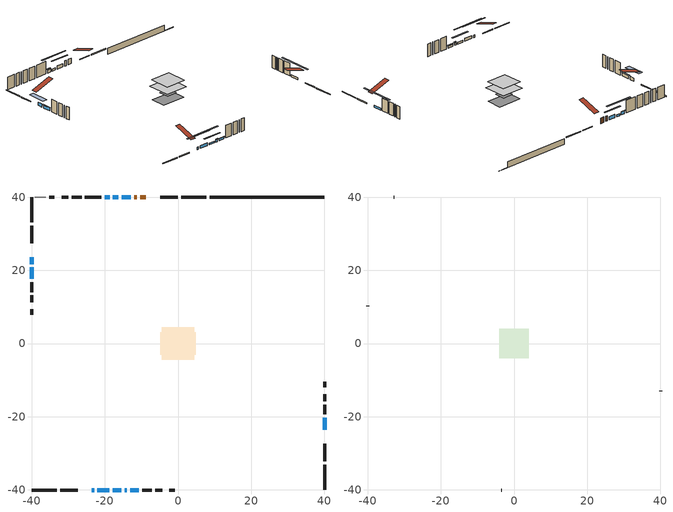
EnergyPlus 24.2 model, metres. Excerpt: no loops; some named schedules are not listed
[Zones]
conditioned space
 floor outside (Floor1 construction): -2.1,-2.1 -2.1,2.1 2.1,2.1 2.1,-2.1 z1.22
 floor adiabatic (AdiabaticFloorConstruction): -4.48,-4.48 -4.48,4.48 4.48,4.48 4.48,-4.48 z3.66
 floor foundation (Slab1 construction): -4.79,-3.06 -4.79,3.06 4.79,3.06 4.79,-3.06 z-1.07
 wall outside (RimJoist1 construction): 7.75,40.07 0.83,40.07 / -40.07,-40.07 -33.16,-40.07 / -40.07,40.07 -40.07,33.16 / 40.07,-40.07 40.07,-33.16 z1.22:1.52
 wall outside (RimJoist2 construction): -0.1,40.07 -4.84,40.07 / -32.23,-40.07 -27.48,-40.07 / -40.07,32.23 -40.07,27.48 / 40.07,-32.23 40.07,-27.48 z1.22:1.52
 wall outside (AdiabaticWallConstruction 1): -8.76,40.07 -10.33,40.07 / -11.26,40.07 -11.98,40.07 z1.22:3.25
 wall outside (AdiabaticWallConstruction): -12.91,40.07 -15.45,40.07 / -40.07,23.57 -40.07,21.74 z1.22:2.54; -16.37,40.07 -17.8,40.07 / 40.07,-23.57 40.07,-20.32 z1.22:2.03; -23.57,-40.07 -22.96,-40.07 / -14.58,-40.07 -14,-40.07 z1.22:2.14; -22.03,-40.07 -18.78,-40.07 z1.22:2.34; -17.85,-40.07 -15.51,-40.07 / -13.07,-40.07 -10.73,-40.07 z1.22:1.91; -40.07,20.81 -40.07,17.66 / -18.72,40.07 -20.1,40.07 z1.22:2.39
 wall outside (Wall2 construction): -26.38,40.07 -29.05,40.07 / -9.8,-40.07 -7.13,-40.07 / -40.07,16.73 -40.07,14.06 / 40.07,-19.39 40.07,-16.72 z1.22:6.1
 wall outside (Wall3 construction): -29.98,40.07 -31.83,40.07 / -6.2,-40.07 -4.35,-40.07 / -40.07,13.13 -40.07,11.28 / 40.07,-15.79 40.07,-13.94 z1.22:6.1
 wall outside (Wall5 construction): -33.79,40.07 -35.25,40.07 / -2.39,-40.07 -0.93,-40.07 / -40.07,9.32 -40.07,7.85 / 40.07,-11.98 40.07,-10.51 z1.22:6.1
 wall foundation (FoundationWall1 construction): 8.68,40.07,-1.07 8.68,40.07,1.22 35.75,40.07,1.22 35.75,40.07,-0.97 40.07,40.07,-0.97 40.07,40.07,-1.07
 wall othersidecoefficients (Wall1 construction): -21.02,40.07 -25.45,40.07 z1.22:6.1
 wall adiabatic (Wall6 construction): -36.18,40.07 -39.14,40.07 z1.22:6.1
 window (WindowConstruction): -12.91,40.07 -15.45,40.07 z1.22:2.54
 window (WindowConstruction 8): -16.38,40.07 -17.8,40.07 z1.22:2.03
 window (WindowConstruction 9): -23.57,-40.07 -22.96,-40.07 z1.22:2.13
 window (WindowConstruction 10): -22.03,-40.07 -18.78,-40.07 z1.22:2.34
 window (WindowConstruction 1): -17.85,-40.07 -15.51,-40.07 z1.22:1.91
 window (WindowConstruction 2): -14.58,-40.07 -14,-40.07 z1.22:2.13
 window (WindowConstruction 3): -13.07,-40.07 -10.73,-40.07 z1.22:1.91
 window (WindowConstruction 4): -40.07,23.57 -40.07,21.74 z1.22:2.54
 window (WindowConstruction 5): -40.07,20.81 -40.07,17.66 z1.22:2.39
 window (WindowConstruction 6): -18.72,40.07 -20.1,40.07 z1.22:2.39
 window (WindowConstruction 7): 40.07,-23.57 40.07,-20.32 z1.22:2.03
 door (Door): -8.76,40.07 -10.33,40.07 z1.22:3.25
 door (Door 1): -11.26,40.07 -11.98,40.07 z1.22:3.25
 ceiling adiabatic (AdiabaticFloorConstruction): 4.48,-4.48 4.48,4.48 -4.48,4.48 -4.48,-4.48 z3.66
attic - vented
 floor to conditioned space (Floor2 construction Reversed): -4.01,-4.01 -4.01,4.01 4.01,4.01 4.01,-4.01 z6.1
 wall outside (Wall4 construction): -32.76,40.07 -32.86,40.07 / -3.42,-40.07 -3.32,-40.07 / -40.07,10.35 -40.07,10.25 / 40.07,-13.01 40.07,-12.91 z1.22:6.1
 roof outside (Roof1 construction): -7.83,40.07,6.1 -7.83,32.26,8.7 -5.77,32.26,8.7 -5.77,40.07,6.1; -24.5,-40.07,6.1 -24.5,-32.26,8.7 -26.55,-32.26,8.7 -26.55,-40.07,6.1; -40.07,24.5,6.1 -32.26,24.5,8.7 -32.26,26.55,8.7 -40.07,26.55,6.1; 40.07,-24.5,6.1 32.26,-24.5,8.7 32.26,-26.55,8.7 40.07,-26.55,6.1
shading: -17.94,40.07 -10.42,40.07 -10.42,40.48 -17.94,40.48 z5.03; -22.72,40.07 -11.45,40.07 -11.45,40.48 -22.72,40.48 z6.96; -18.03,-40.07 -28.49,-40.07 -28.49,-40.48 -18.03,-40.48 z7.06; -13.85,-40.07 -26.96,-40.07 -26.96,-40.48 -13.85,-40.48 z7.27; -13.02,-40.07 -20.34,-40.07 -20.34,-40.48 -13.02,-40.48 z4.4; -13.8,-40.07 -14.78,-40.07 -14.78,-40.48 -13.8,-40.48 z2.34; -10.53,-40.07 -13.27,-40.07 -13.27,-40.48 -10.53,-40.48 z2.11; -40.07,19.25 -40.07,26.06 -41.9,26.06 -41.9,19.25 z5.03; -40.07,17.46 -40.07,21.01 -40.48,21.01 -40.48,17.46 z2.59; -20.3,40.07 -18.52,40.07 -18.52,40.48 -20.3,40.48 z2.59; 40.07,-15.39 40.07,-28.49 40.48,-28.49 40.48,-15.39 z6.96
[Building]
Building 1: Terrain=Suburbs
[Site:Location]
Comox AP_BC: Latitude {deg}=49.72; Longitude {deg}=-124.9; Time Zone {hr}=-8; Elevation {m}=26; Keep Site Location Information=Yes
[Site:GroundTemperature:Shallow]
7.68431, 6.60511, 6.51868, 7.03082, 9.08677, 11.1331, 12.9072, 14.0311, 14.1265, 13.2125, 11.4836, 9.50004
[Site:WaterMainsTemperature]
Calculation Method=Schedule; Temperature Schedule=mains temperature schedule
[Material] Roughness=Rough; Thermal Absorptance=0.9
Name | Thickness {m} | Conductivity {W/m-K} | Density {kg/m3} | Specific Heat {J/kg-K} | Solar Absorptance | Visible Absorptance
asphalt or fiberglass shingles | 0.00635 | 0.162714 | 1121.4 | 1465.45 | 0.4 | 0.4
ceiling loosefill ins | 0.169333 | 0.0480833 | 16.02 | 1046.75 | 0.7 | 0.7
ceiling stud and cavity | 0.1397 | 0.292754 | 65.682 | 1177.47 | 0.7 | 0.7
concrete 4.0 in. | 0.1016 | 1.803125 | 2242.8 | 837.4 | 0.7 | 0.7
concrete 8.0 in. | 0.2032 | 1.803125 | 2242.8 | 837.4 | 0.7 | 0.7
door material | 0.04445 | 0.188738 | 512.64 | 1214.23 | 0.7 | 0.7
door material 1 | 0.04445 | 0.053851 | 512.64 | 1214.23 | 0.7 | 0.7
floor covering | 0.0127 | 9.015625 | 54.468 | 1339.84 | 0.6 | 0.6
floor covering 1 | 0.0127 | 0.0433444 | 54.468 | 1339.84 | 0.6 | 0.6
floor rigid ins; wall rigid ins | 0.512978 | 0.029427 | 32.04 | 1214.23 | 0.7 | 0.7
floor stud and cavity | 0.0889 | 0.452803 | 50.32683 | 1063.81 | 0.7 | 0.7
floor stud and cavity 1 | 0.1397 | 1.75129 | 37.0049 | 1207.88 | 0.7 | 0.7
furniture material conditioned space 1 | 0.1524 | 0.115458 | 640.8 | 1214.23 | 0.6 | 0.6
gypsum board | 0.0127 | 0.160291 | 801 | 837.4 | 0.6 | 0.6
osb sheathing 0.5 in. | 0.0127 | 0.115458 | 512.64 | 1214.23 | 0.4 | 0.4
osb sheathing 0.5 in. 1 | 0.0127 | 0.115458 | 512.64 | 1214.23 | 0.7 | 0.7
osb sheathing 0.75 in. | 0.01905 | 0.115458 | 512.64 | 1214.23 | 0.7 | 0.7
osb sheathing 2.0 in. | 0.0508 | 0.115458 | 512.64 | 1214.23 | 0.7 | 0.7
rim joist stud and cavity | 0.0508 | 0.177588 | 50.32683 | 1063.81 | 0.6 | 0.6
rim joist stud and cavity 1 | 0.0508 | 0.0454632 | 125.044 | 1163.47 | 0.6 | 0.6
wall stud and cavity | 0.1397 | 0.103232 | 139.0536 | 1170.24 | 0.7 | 0.7
wall stud and cavity 1 | 0.1397 | 0.117539 | 139.0536 | 1170.24 | 0.7 | 0.7
wall stud and cavity 2 | 0.1397 | 0.119306 | 139.0536 | 1170.24 | 0.7 | 0.7
wall stud and cavity 3 | 0.0889 | 6.9971 | 50.32683 | 1063.81 | 0.6 | 0.6
wall stud and cavity 4 | 0.1397 | 0.126083 | 139.0536 | 1170.24 | 0.7 | 0.7
wall stud and cavity 5 | 0.1397 | 0.103367 | 139.0536 | 1170.24 | 0.7 | 0.7
wall stud and cavity 6 | 0.0889 | 0.380278 | 52.3479 | 1209.89 | 0.7 | 0.7
wall stud and cavity 7 | 0.0889 | 0.391764 | 83.0341 | 1211.67 | 0.7 | 0.7
wood siding | 0.0254 | 0.102417 | 544.68 | 1172.36 | 0.4 | 0.4
wood siding 1 | 0.00254 | 0.102417 | 544.68 | 1172.36 | 0.4 | 0.4
wood siding 2; wood siding 3; wood siding 4 | 0.0254 | 0.102417 | 544.68 | 1172.36 | 0.7 | 0.7
[WindowMaterial:SimpleGlazingSystem]
Name | U-Factor {W/m2-K} | Solar Heat Gain Coefficient
WindowMaterial | 3.420995 | 0.71
WindowMaterial 1 | 3.8054 | 0.69
WindowMaterial 10 | 4.26247 | 0.68
WindowMaterial 2 | 2.76178 | 0.58
WindowMaterial 3 | 2.787898 | 0.64
WindowMaterial 4 | 3.49878 | 0.71
WindowMaterial 5 | 4.2568 | 0.68
WindowMaterial 6 | 4.36695 | 0.67
WindowMaterial 7 | 4.51458 | 0.66
WindowMaterial 8 | 4.672994 | 0.52
WindowMaterial 9 | 3.30687 | 0.61
[Construction]
AdiabaticFloorConstruction: floor stud and cavity 1, floor rigid ins, osb sheathing 0.75 in., floor covering 1
AdiabaticWallConstruction: wood siding 3, wall rigid ins, wall stud and cavity 6, gypsum board
AdiabaticWallConstruction 1: wood siding 4, wall rigid ins, wall stud and cavity 6, gypsum board
Door: door material
Door 1: door material 1
Floor1 construction: floor stud and cavity, floor covering
Floor2 construction Reversed: gypsum board, ceiling stud and cavity, ceiling loosefill ins
FoundationWall1 construction: concrete 8.0 in.
furniture construction conditioned space 1: furniture material conditioned space 1
PartitionWallConstruction: gypsum board, wall stud and cavity 7, gypsum board
RimJoist1 construction: wood siding 2, rim joist stud and cavity
RimJoist2 construction: wood siding 2, osb sheathing 2.0 in., rim joist stud and cavity 1
Roof1 construction: asphalt or fiberglass shingles
Slab1 construction: concrete 4.0 in.
Wall1 construction: osb sheathing 0.5 in., wall stud and cavity, gypsum board
Wall2 construction: wood siding, osb sheathing 0.5 in. 1, wall stud and cavity 1, gypsum board
Wall3 construction: wood siding, osb sheathing 0.5 in. 1, wall stud and cavity 2, gypsum board
Wall4 construction: wood siding 1, wall stud and cavity 3
Wall5 construction: wood siding, osb sheathing 0.5 in. 1, wall stud and cavity 4, gypsum board
Wall6 construction: osb sheathing 0.5 in., wall stud and cavity 5, gypsum board
WindowConstruction: WindowMaterial
WindowConstruction 1: WindowMaterial 1
WindowConstruction 10: WindowMaterial 10
WindowConstruction 2: WindowMaterial 2
WindowConstruction 3: WindowMaterial 3
WindowConstruction 4: WindowMaterial 4
WindowConstruction 5: WindowMaterial 5
WindowConstruction 6: WindowMaterial 6
WindowConstruction 7: WindowMaterial 7
WindowConstruction 8: WindowMaterial 8
WindowConstruction 9: WindowMaterial 9
[Zone] Multiplier=1; Part of Total Floor Area=Yes
Name | Volume {m3}
attic - vented | 27.1684
conditioned space | 364.5
[Space]
Name | Zone | Volume {m3}
attic - vented 1 | attic - vented | 27.1684
conditioned space 1 | conditioned space | 364.5
[ZoneInfiltration:EffectiveLeakageArea]
infil attic - vented 1: Zone or Space=attic - vented 1; Schedule=Always On Discrete; Effective Air Leakage Area {cm2}=2755.29; Stack Coefficient=0.000520147; Wind Coefficient=1.54093e-05
[ZoneMixing]
whole house fan mix: Zone or Space=attic - vented; Schedule=Always On Continuous; Design Flow Rate Calculation Method=Flow/Zone; Design Flow Rate {m3/s}=0; Source Zone or Space=conditioned space
[SurfaceProperty:ExposedFoundationPerimeter]
Slab1: Exposed Perimeter Calculation Method=TotalExposedPerimeter; Total Exposed Perimeter {m}=31.394
[SurfaceProperty:OtherSideCoefficients]
other non-freezing space: Combined Convective/Radiative Film Coefficient {W/m2-K}=8.35; Constant Temperature Coefficient=1; External Dry-Bulb Temperature Coefficient=0; Ground Temperature Coefficient=0; Wind Speed Coefficient=0; Zone Air Temperature Coefficient=0; Constant Temperature Schedule=other non-freezing space; Previous Other Side Temperature Coefficient=0
[InternalMass] Zone or ZoneList=conditioned space; Space or SpaceList=conditioned space 1
Name | Construction | Surface Area {m2}
furniture mass conditioned space 1 | furniture construction conditioned space 1 | 62.5881
partition wall mass | PartitionWallConstruction | 156.47
[Lights]
interior lighting: Zone or ZoneList or Space or SpaceList=conditioned space 1; Schedule=interior lighting schedule; Design Level Calculation Method=LightingLevel; Lighting Level {W}=343.2; Return Air Fraction=0; Fraction Radiant=0.6; Fraction Visible=0.2; Fraction Replaceable=1
[People]
occupants: Zone or ZoneList or Space or SpaceList=conditioned space 1; Number of People Schedule=occupants schedule; Number of People Calculation Method=People; Number of People=3; Fraction Radiant=0.314171; Sensible Heat Fraction=0.56303; Activity Level Schedule=occupants activity schedule; Carbon Dioxide Generation Rate {m3/s-W}=0; Enable ASHRAE 55 Comfort Warnings=No; Mean Radiant Temperature Calculation Type=EnclosureAveraged
[ElectricEquipment] Zone or ZoneList or Space or SpaceList=conditioned space 1; Design Level Calculation Method=EquipmentLevel
Name | Schedule | Design Level {W} | Fraction Latent | Fraction Radiant | Fraction Lost
clothes dryer | clothes dryer schedule | 140.772 | 0.015 | 0.081 | 0.85
clothes washer | clothes washer schedule | 32.1985 | 0.03 | 0.162 | 0.7
cooking range | cooking range schedule | 208.969 | 0.08 | 0.432 | 0.2
dishwasher | dishwasher schedule | 66.8632 | 0.3 | 0.18 | 0.4
fridge | fridge schedule | 72.9452 | 0 | 0.6 | 0
mech vent bath fan 0 | mech vent bath fan 0 schedule | 50.2 | 0 | 0 | 1
mech vent bath fan 1 | mech vent bath fan 1 schedule | 50.2 | 0 | 0 | 1
mech vent house fan | mech vent house fan schedule | 0 | 0 | 0 | 1
mech vent house fan cfis | mech vent house fan cfis schedule | 0 | 0 | 0 | 0
misc plug loads | misc plug loads schedule | 494.7 | 0.045 | 0.513 | 0.1
whole house fan | Always On Discrete | 0 | 0 | 0 | 1
[OtherEquipment] Zone or ZoneList or Space or SpaceList=conditioned space 1; Design Level Calculation Method=EquipmentLevel
Name | Fuel Type | Schedule | Design Level {W} | Fraction Latent | Fraction Radiant | Fraction Lost
clothes dryer 1 | Electricity | clothes dryer schedule | 0 | 0.015 | 0.081 | 0.85
cooking range 1 | Electricity | cooking range schedule | 0 | 0.08 | 0.432 | 0.2
general water use latent | None | general water use schedule | 59.3978 | 1 | 0 | 0
general water use sensible | None | general water use schedule | -58.539 | 0 | 0.6 | 0
mech vent house fan latent load | None | Always On Discrete | 0 | 1 | 0 | 0
mech vent house fan sensible load | None | Always On Discrete | 0 | 0 | 0 | 0
water heater energy adjustment1 | Electricity | Always On Discrete | 0.01 | 0 | 0 | 1
[ZoneInfiltration:DesignFlowRate] Zone or ZoneList or Space or SpaceList=conditioned space 1; Schedule=Always On Discrete; Design Flow Rate Calculation Method=Flow/Zone; Design Flow Rate {m3/s}=0
infil flow; natural vent flow; whole house fan flow
[ZoneControl:Thermostat]
conditioned space Thermostat: Zone or ZoneList=conditioned space; Control Type Schedule=conditioned space Thermostat Schedule; Control 1=conditioned space temperature setpoint; Temperature Difference Between Cutout And Setpoint {deltaC}=0
[ThermostatSetpoint:DualSetpoint]
conditioned space temperature setpoint: Heating Setpoint Temperature Schedule=heating setpoint; Cooling Setpoint Temperature Schedule=cooling setpoint
[Zone equipment]
conditioned space: electric baseboard
[Foundation:Kiva]
Foundation Kiva 1: Initial Indoor Air Temperature {C}=18; Wall Height Above Grade {m}=1.21999; Wall Depth Below Slab {m}=0.2032
[Foundation:Kiva:Settings]
Soil Conductivity {W/m-K}=0.849921; Soil Density {kg/m3}=1842.3; Soil Specific Heat {J/kg-K}=418.7; Ground Solar Absorptivity=0.9; Ground Thermal Absorptivity=0.9; Ground Surface Roughness {m}=0.03; Far-Field Width {m}=40; Deep-Ground Boundary Condition=ZeroFlux; Deep-Ground Depth {m}=40; Minimum Cell Dimension {m}=0.2; Maximum Cell Growth Coefficient=3; Simulation Timestep=Timestep
[Exterior:Lights]
exterior lighting: Schedule=exterior lighting schedule; Design Level {W}=75.6
[EnergyManagementSystem:Sensor] Output:Variable or Output:Meter Index Key=conditioned space
Name | Output:Variable or Output:Meter
conditioned_space_clg_unmet_s | Zone Cooling Setpoint Not Met Time
conditioned_space_htg_unmet_s | Zone Heating Setpoint Not Met Time
fridge_tin_s; tin_s; tin_s_1 | Zone Mean Air Temperature
tout_s | Zone Outdoor Air Drybulb Temperature
win_s | Zone Air Humidity Ratio
[Schedule:Constant]
Name | Hourly Value
Always On Continuous; mech vent house fan schedule; mech vent house fan cfis schedule; Always On Discrete | 1
other non-freezing space; fridge schedule | 0
occupants activity schedule | 117.228
[Schedule:Week:Daily]
interior lighting schedule Week Rule - Jan1-Jan27: interior lighting schedule day, interior lighting schedule day, interior lighting schedule day, interior lighting schedule day, interior lighting schedule day, interior lighting schedule day, interior lighting schedule day, interior lighting schedule default day, interior lighting schedule default day, interior lighting schedule default day, interior lighting schedule default day, interior lighting schedule default day
interior lighting schedule Week Rule - Jan28-Feb3: interior lighting schedule day, interior lighting schedule day, interior lighting schedule day, interior lighting schedule day, interior lighting schedule day 1, interior lighting schedule day 1, interior lighting schedule day 1, interior lighting schedule default day, interior lighting schedule default day, interior lighting schedule default day, interior lighting schedule default day, interior lighting schedule default day
interior lighting schedule Week Rule - Feb4-Feb24: interior lighting schedule day 1, interior lighting schedule day 1, interior lighting schedule day 1, interior lighting schedule day 1, interior lighting schedule day 1, interior lighting schedule day 1, interior lighting schedule day 1, interior lighting schedule default day, interior lighting schedule default day, interior lighting schedule default day, interior lighting schedule default day, interior lighting schedule default day
interior lighting schedule Week Rule - Feb25-Mar3: interior lighting schedule day 1, interior lighting schedule day 1, interior lighting schedule day 1, interior lighting schedule day 1, interior lighting schedule day 2, interior lighting schedule day 2, interior lighting schedule day 2, interior lighting schedule default day, interior lighting schedule default day, interior lighting schedule default day, interior lighting schedule default day, interior lighting schedule default day
interior lighting schedule Week Rule - Mar4-Mar31: interior lighting schedule day 2, interior lighting schedule day 2, interior lighting schedule day 2, interior lighting schedule day 2, interior lighting schedule day 2, interior lighting schedule day 2, interior lighting schedule day 2, interior lighting schedule default day, interior lighting schedule default day, interior lighting schedule default day, interior lighting schedule default day, interior lighting schedule default day
interior lighting schedule Week Rule - Apr1-Apr28: interior lighting schedule day 3, interior lighting schedule day 3, interior lighting schedule day 3, interior lighting schedule day 3, interior lighting schedule day 3, interior lighting schedule day 3, interior lighting schedule day 3, interior lighting schedule default day, interior lighting schedule default day, interior lighting schedule default day, interior lighting schedule default day, interior lighting schedule default day
interior lighting schedule Week Rule - Apr29-May5: interior lighting schedule day 3, interior lighting schedule day 3, interior lighting schedule day 4, interior lighting schedule day 4, interior lighting schedule day 4, interior lighting schedule day 4, interior lighting schedule day 4, interior lighting schedule default day, interior lighting schedule default day, interior lighting schedule default day, interior lighting schedule default day, interior lighting schedule default day
interior lighting schedule Week Rule - May6-May26: interior lighting schedule day 4, interior lighting schedule day 4, interior lighting schedule day 4, interior lighting schedule day 4, interior lighting schedule day 4, interior lighting schedule day 4, interior lighting schedule day 4, interior lighting schedule default day, interior lighting schedule default day, interior lighting schedule default day, interior lighting schedule default day, interior lighting schedule default day
interior lighting schedule Week Rule - May27-Jun2: interior lighting schedule day 4, interior lighting schedule day 4, interior lighting schedule day 4, interior lighting schedule day 4, interior lighting schedule day 4, interior lighting schedule day 5, interior lighting schedule day 5, interior lighting schedule default day, interior lighting schedule default day, interior lighting schedule default day, interior lighting schedule default day, interior lighting schedule default day
interior lighting schedule Week Rule - Jun3-Jun30: interior lighting schedule day 5, interior lighting schedule day 5, interior lighting schedule day 5, interior lighting schedule day 5, interior lighting schedule day 5, interior lighting schedule day 5, interior lighting schedule day 5, interior lighting schedule default day, interior lighting schedule default day, interior lighting schedule default day, interior lighting schedule default day, interior lighting schedule default day
interior lighting schedule Week Rule - Jul1-Jul28: interior lighting schedule day 6, interior lighting schedule day 6, interior lighting schedule day 6, interior lighting schedule day 6, interior lighting schedule day 6, interior lighting schedule day 6, interior lighting schedule day 6, interior lighting schedule default day, interior lighting schedule default day, interior lighting schedule default day, interior lighting schedule default day, interior lighting schedule default day
interior lighting schedule Week Rule - Jul29-Aug4: interior lighting schedule day 6, interior lighting schedule day 6, interior lighting schedule day 6, interior lighting schedule day 7, interior lighting schedule day 7, interior lighting schedule day 7, interior lighting schedule day 7, interior lighting schedule default day, interior lighting schedule default day, interior lighting schedule default day, interior lighting schedule default day, interior lighting schedule default day
interior lighting schedule Week Rule - Aug5-Aug25: interior lighting schedule day 7, interior lighting schedule day 7, interior lighting schedule day 7, interior lighting schedule day 7, interior lighting schedule day 7, interior lighting schedule day 7, interior lighting schedule day 7, interior lighting schedule default day, interior lighting schedule default day, interior lighting schedule default day, interior lighting schedule default day, interior lighting schedule default day
interior lighting schedule Week Rule - Aug26-Sep1: interior lighting schedule day 7, interior lighting schedule day 7, interior lighting schedule day 7, interior lighting schedule day 7, interior lighting schedule day 7, interior lighting schedule day 7, interior lighting schedule day 8, interior lighting schedule default day, interior lighting schedule default day, interior lighting schedule default day, interior lighting schedule default day, interior lighting schedule default day
interior lighting schedule Week Rule - Sep2-Sep29: interior lighting schedule day 8, interior lighting schedule day 8, interior lighting schedule day 8, interior lighting schedule day 8, interior lighting schedule day 8, interior lighting schedule day 8, interior lighting schedule day 8, interior lighting schedule default day, interior lighting schedule default day, interior lighting schedule default day, interior lighting schedule default day, interior lighting schedule default day
interior lighting schedule Week Rule - Sep30-Oct6: interior lighting schedule day 8, interior lighting schedule day 9, interior lighting schedule day 9, interior lighting schedule day 9, interior lighting schedule day 9, interior lighting schedule day 9, interior lighting schedule day 9, interior lighting schedule default day, interior lighting schedule default day, interior lighting schedule default day, interior lighting schedule default day, interior lighting schedule default day
interior lighting schedule Week Rule - Oct7-Oct27: interior lighting schedule day 9, interior lighting schedule day 9, interior lighting schedule day 9, interior lighting schedule day 9, interior lighting schedule day 9, interior lighting schedule day 9, interior lighting schedule day 9, interior lighting schedule default day, interior lighting schedule default day, interior lighting schedule default day, interior lighting schedule default day, interior lighting schedule default day
interior lighting schedule Week Rule - Oct28-Nov3: interior lighting schedule day 9, interior lighting schedule day 9, interior lighting schedule day 9, interior lighting schedule day 9, interior lighting schedule day 10, interior lighting schedule day 10, interior lighting schedule day 10, interior lighting schedule default day, interior lighting schedule default day, interior lighting schedule default day, interior lighting schedule default day, interior lighting schedule default day
interior lighting schedule Week Rule - Nov4-Nov24: interior lighting schedule day 10, interior lighting schedule day 10, interior lighting schedule day 10, interior lighting schedule day 10, interior lighting schedule day 10, interior lighting schedule day 10, interior lighting schedule day 10, interior lighting schedule default day, interior lighting schedule default day, interior lighting schedule default day, interior lighting schedule default day, interior lighting schedule default day
interior lighting schedule Week Rule - Nov25-Dec1: interior lighting schedule day 10, interior lighting schedule day 10, interior lighting schedule day 10, interior lighting schedule day 10, interior lighting schedule day 10, interior lighting schedule day 10, interior lighting schedule day 11, interior lighting schedule default day, interior lighting schedule default day, interior lighting schedule default day, interior lighting schedule default day, interior lighting schedule default day
interior lighting schedule Week Rule - Dec2-Dec31: interior lighting schedule day 11, interior lighting schedule day 11, interior lighting schedule day 11, interior lighting schedule day 11, interior lighting schedule day 11, interior lighting schedule day 11, interior lighting schedule day 11, interior lighting schedule default day, interior lighting schedule default day, interior lighting schedule default day, interior lighting schedule default day, interior lighting schedule default day
occupants schedule Week Rule - Jan1-Dec31: occupants schedule day, occupants schedule day, occupants schedule day, occupants schedule day, occupants schedule day, occupants schedule day, occupants schedule day, occupants schedule default day, occupants schedule default day, occupants schedule default day, occupants schedule default day, occupants schedule default day
clothes dryer schedule Week Rule - Jan1-Dec31: clothes dryer schedule day, clothes dryer schedule day, clothes dryer schedule day, clothes dryer schedule day, clothes dryer schedule day, clothes dryer schedule day, clothes dryer schedule day, clothes dryer schedule default day, clothes dryer schedule default day, clothes dryer schedule default day, clothes dryer schedule default day, clothes dryer schedule default day
clothes washer schedule Week Rule - Jan1-Dec31: clothes washer schedule day, clothes washer schedule day, clothes washer schedule day, clothes washer schedule day, clothes washer schedule day, clothes washer schedule day, clothes washer schedule day, clothes washer schedule default day, clothes washer schedule default day, clothes washer schedule default day, clothes washer schedule default day, clothes washer schedule default day
cooking range schedule Week Rule - Jan1-Dec31: cooking range schedule day, cooking range schedule day, cooking range schedule day, cooking range schedule day, cooking range schedule day, cooking range schedule day, cooking range schedule day, cooking range schedule default day, cooking range schedule default day, cooking range schedule default day, cooking range schedule default day, cooking range schedule default day
dishwasher schedule Week Rule - Jan1-Dec31: dishwasher schedule day, dishwasher schedule day, dishwasher schedule day, dishwasher schedule day, dishwasher schedule day, dishwasher schedule day, dishwasher schedule day, dishwasher schedule default day, dishwasher schedule default day, dishwasher schedule default day, dishwasher schedule default day, dishwasher schedule default day
mech vent bath fan 0 schedule Week Rule - Jan1-Dec31: mech vent bath fan 0 schedule day, mech vent bath fan 0 schedule day, mech vent bath fan 0 schedule day, mech vent bath fan 0 schedule day, mech vent bath fan 0 schedule day, mech vent bath fan 0 schedule day, mech vent bath fan 0 schedule day, mech vent bath fan 0 schedule default day, mech vent bath fan 0 schedule default day, mech vent bath fan 0 schedule default day, mech vent bath fan 0 schedule default day, mech vent bath fan 0 schedule default day
mech vent bath fan 1 schedule Week Rule - Jan1-Dec31: mech vent bath fan 1 schedule day, mech vent bath fan 1 schedule day, mech vent bath fan 1 schedule day, mech vent bath fan 1 schedule day, mech vent bath fan 1 schedule day, mech vent bath fan 1 schedule day, mech vent bath fan 1 schedule day, mech vent bath fan 1 schedule default day, mech vent bath fan 1 schedule default day, mech vent bath fan 1 schedule default day, mech vent bath fan 1 schedule default day, mech vent bath fan 1 schedule default day
misc plug loads schedule Week Rule - Jan1-Dec31: misc plug loads schedule day, misc plug loads schedule day, misc plug loads schedule day, misc plug loads schedule day, misc plug loads schedule day, misc plug loads schedule day, misc plug loads schedule day, misc plug loads schedule default day, misc plug loads schedule default day, misc plug loads schedule default day, misc plug loads schedule default day, misc plug loads schedule default day
general water use schedule Week Rule - Jan1-Dec31: general water use schedule day, general water use schedule day, general water use schedule day, general water use schedule day, general water use schedule day, general water use schedule day, general water use schedule day, general water use schedule default day, general water use schedule default day, general water use schedule default day, general water use schedule default day, general water use schedule default day
exterior lighting schedule Week Rule - Jan1-Jan27: exterior lighting schedule day, exterior lighting schedule day, exterior lighting schedule day, exterior lighting schedule day, exterior lighting schedule day, exterior lighting schedule day, exterior lighting schedule day, exterior lighting schedule default day, exterior lighting schedule default day, exterior lighting schedule default day, exterior lighting schedule default day, exterior lighting schedule default day
exterior lighting schedule Week Rule - Jan28-Feb3: exterior lighting schedule day, exterior lighting schedule day, exterior lighting schedule day, exterior lighting schedule day, exterior lighting schedule day 1, exterior lighting schedule day 1, exterior lighting schedule day 1, exterior lighting schedule default day, exterior lighting schedule default day, exterior lighting schedule default day, exterior lighting schedule default day, exterior lighting schedule default day
exterior lighting schedule Week Rule - Feb4-Feb24: exterior lighting schedule day 1, exterior lighting schedule day 1, exterior lighting schedule day 1, exterior lighting schedule day 1, exterior lighting schedule day 1, exterior lighting schedule day 1, exterior lighting schedule day 1, exterior lighting schedule default day, exterior lighting schedule default day, exterior lighting schedule default day, exterior lighting schedule default day, exterior lighting schedule default day
exterior lighting schedule Week Rule - Feb25-Mar3: exterior lighting schedule day 1, exterior lighting schedule day 1, exterior lighting schedule day 1, exterior lighting schedule day 1, exterior lighting schedule day 2, exterior lighting schedule day 2, exterior lighting schedule day 2, exterior lighting schedule default day, exterior lighting schedule default day, exterior lighting schedule default day, exterior lighting schedule default day, exterior lighting schedule default day
exterior lighting schedule Week Rule - Mar4-Mar31: exterior lighting schedule day 2, exterior lighting schedule day 2, exterior lighting schedule day 2, exterior lighting schedule day 2, exterior lighting schedule day 2, exterior lighting schedule day 2, exterior lighting schedule day 2, exterior lighting schedule default day, exterior lighting schedule default day, exterior lighting schedule default day, exterior lighting schedule default day, exterior lighting schedule default day
exterior lighting schedule Week Rule - Apr1-Apr28: exterior lighting schedule day 3, exterior lighting schedule day 3, exterior lighting schedule day 3, exterior lighting schedule day 3, exterior lighting schedule day 3, exterior lighting schedule day 3, exterior lighting schedule day 3, exterior lighting schedule default day, exterior lighting schedule default day, exterior lighting schedule default day, exterior lighting schedule default day, exterior lighting schedule default day
exterior lighting schedule Week Rule - Apr29-May5: exterior lighting schedule day 3, exterior lighting schedule day 3, exterior lighting schedule day 4, exterior lighting schedule day 4, exterior lighting schedule day 4, exterior lighting schedule day 4, exterior lighting schedule day 4, exterior lighting schedule default day, exterior lighting schedule default day, exterior lighting schedule default day, exterior lighting schedule default day, exterior lighting schedule default day
exterior lighting schedule Week Rule - May6-May26: exterior lighting schedule day 4, exterior lighting schedule day 4, exterior lighting schedule day 4, exterior lighting schedule day 4, exterior lighting schedule day 4, exterior lighting schedule day 4, exterior lighting schedule day 4, exterior lighting schedule default day, exterior lighting schedule default day, exterior lighting schedule default day, exterior lighting schedule default day, exterior lighting schedule default day
exterior lighting schedule Week Rule - May27-Jun2: exterior lighting schedule day 4, exterior lighting schedule day 4, exterior lighting schedule day 4, exterior lighting schedule day 4, exterior lighting schedule day 4, exterior lighting schedule day 5, exterior lighting schedule day 5, exterior lighting schedule default day, exterior lighting schedule default day, exterior lighting schedule default day, exterior lighting schedule default day, exterior lighting schedule default day
exterior lighting schedule Week Rule - Jun3-Jun30: exterior lighting schedule day 5, exterior lighting schedule day 5, exterior lighting schedule day 5, exterior lighting schedule day 5, exterior lighting schedule day 5, exterior lighting schedule day 5, exterior lighting schedule day 5, exterior lighting schedule default day, exterior lighting schedule default day, exterior lighting schedule default day, exterior lighting schedule default day, exterior lighting schedule default day
exterior lighting schedule Week Rule - Jul1-Jul28: exterior lighting schedule day 6, exterior lighting schedule day 6, exterior lighting schedule day 6, exterior lighting schedule day 6, exterior lighting schedule day 6, exterior lighting schedule day 6, exterior lighting schedule day 6, exterior lighting schedule default day, exterior lighting schedule default day, exterior lighting schedule default day, exterior lighting schedule default day, exterior lighting schedule default day
[Schedule:Year]
interior lighting schedule: interior lighting schedule Week Rule - Jan1-Jan27, 1, 1, 1, 27, interior lighting schedule Week Rule - Jan28-Feb3, 1, 28, 2, 3, interior lighting schedule Week Rule - Feb4-Feb24, 2, 4, 2, 24, interior lighting schedule Week Rule - Feb25-Mar3, 2, 25, 3, 3, interior lighting schedule Week Rule - Mar4-Mar31, 3, 4, 3, 31, interior lighting schedule Week Rule - Apr1-Apr28, 4, 1, 4, 28, interior lighting schedule Week Rule - Apr29-May5, 4, 29, 5, 5, interior lighting schedule Week Rule - May6-May26, 5, 6, 5, 26, interior lighting schedule Week Rule - May27-Jun2, 5, 27, 6, 2, interior lighting schedule Week Rule - Jun3-Jun30, 6, 3, 6, 30, interior lighting schedule Week Rule - Jul1-Jul28, 7, 1, 7, 28, interior lighting schedule Week Rule - Jul29-Aug4, 7, 29, 8, 4, interior lighting schedule Week Rule - Aug5-Aug25, 8, 5, 8, 25, interior lighting schedule Week Rule - Aug26-Sep1, 8, 26, 9, 1, interior lighting schedule Week Rule - Sep2-Sep29, 9, 2, 9, 29, interior lighting schedule Week Rule - Sep30-Oct6, 9, 30, 10, 6, interior lighting schedule Week Rule - Oct7-Oct27, 10, 7, 10, 27, interior lighting schedule Week Rule - Oct28-Nov3, 10, 28, 11, 3, interior lighting schedule Week Rule - Nov4-Nov24, 11, 4, 11, 24, interior lighting schedule Week Rule - Nov25-Dec1, 11, 25, 12, 1, interior lighting schedule Week Rule - Dec2-Dec31, 12, 2, 12, 31
occupants schedule: occupants schedule Week Rule - Jan1-Dec31, 1, 1, 12, 31
clothes dryer schedule: clothes dryer schedule Week Rule - Jan1-Dec31, 1, 1, 12, 31
clothes washer schedule: clothes washer schedule Week Rule - Jan1-Dec31, 1, 1, 12, 31
cooking range schedule: cooking range schedule Week Rule - Jan1-Dec31, 1, 1, 12, 31
dishwasher schedule: dishwasher schedule Week Rule - Jan1-Dec31, 1, 1, 12, 31
mech vent bath fan 0 schedule: mech vent bath fan 0 schedule Week Rule - Jan1-Dec31, 1, 1, 12, 31
mech vent bath fan 1 schedule: mech vent bath fan 1 schedule Week Rule - Jan1-Dec31, 1, 1, 12, 31
misc plug loads schedule: misc plug loads schedule Week Rule - Jan1-Dec31, 1, 1, 12, 31
general water use schedule: general water use schedule Week Rule - Jan1-Dec31, 1, 1, 12, 31
exterior lighting schedule: exterior lighting schedule Week Rule - Jan1-Jan27, 1, 1, 1, 27, exterior lighting schedule Week Rule - Jan28-Feb3, 1, 28, 2, 3, exterior lighting schedule Week Rule - Feb4-Feb24, 2, 4, 2, 24, exterior lighting schedule Week Rule - Feb25-Mar3, 2, 25, 3, 3, exterior lighting schedule Week Rule - Mar4-Mar31, 3, 4, 3, 31, exterior lighting schedule Week Rule - Apr1-Apr28, 4, 1, 4, 28, exterior lighting schedule Week Rule - Apr29-May5, 4, 29, 5, 5, exterior lighting schedule Week Rule - May6-May26, 5, 6, 5, 26, exterior lighting schedule Week Rule - May27-Jun2, 5, 27, 6, 2, exterior lighting schedule Week Rule - Jun3-Jun30, 6, 3, 6, 30, exterior lighting schedule Week Rule - Jul1-Jul28, 7, 1, 7, 28, exterior lighting schedule Week Rule - Jul29-Aug4, 7, 29, 8, 4, exterior lighting schedule Week Rule - Aug5-Aug25, 8, 5, 8, 25, exterior lighting schedule Week Rule - Aug26-Sep1, 8, 26, 9, 1, exterior lighting schedule Week Rule - Sep2-Sep29, 9, 2, 9, 29, exterior lighting schedule Week Rule - Sep30-Oct6, 9, 30, 10, 6, exterior lighting schedule Week Rule - Oct7-Oct27, 10, 7, 10, 27, exterior lighting schedule Week Rule - Oct28-Nov3, 10, 28, 11, 3, exterior lighting schedule Week Rule - Nov4-Nov24, 11, 4, 11, 24, exterior lighting schedule Week Rule - Nov25-Dec1, 11, 25, 12, 1, exterior lighting schedule Week Rule - Dec2-Dec31, 12, 2, 12, 31
[Schedule:Compact]
conditioned space Thermostat Schedule: Through: 12/31, For: AllDays, Until: 24:00, 4
mains temperature schedule: Through: 01/01, For: AllDays, Until: 24:00, 11.0622, Through: 01/02, For: AllDays, Until: 24:00, 11.025, Through: 01/03, For: AllDays, Until: 24:00, 10.9883, Through: 01/04, For: AllDays, Until: 24:00, 10.9522, Through: 01/05, For: AllDays, Until: 24:00, 10.9172, Through: 01/06, For: AllDays, Until: 24:00, 10.8828, Through: 01/07, For: AllDays, Until: 24:00, 10.8494, Through: 01/08, For: AllDays, Until: 24:00, 10.8167, Through: 01/09, For: AllDays, Until: 24:00, 10.7844, Through: 01/10, For: AllDays, Until: 24:00, 10.7533, Through: 01/11, For: AllDays, Until: 24:00, 10.7228, Through: 01/12, For: AllDays, Until: 24:00, 10.6933, Through: 01/13, For: AllDays, Until: 24:00, 10.6644, Through: 01/14, For: AllDays, Until: 24:00, 10.6367, Through: 01/15, For: AllDays, Until: 24:00, 10.6094, Through: 01/16, For: AllDays, Until: 24:00, 10.5833, Through: 01/17, For: AllDays, Until: 24:00, 10.5578, Through: 01/18, For: AllDays, Until: 24:00, 10.5333, Through: 01/19, For: AllDays, Until: 24:00, 10.51, Through: 01/20, For: AllDays, Until: 24:00, 10.4872, Through: 01/21, For: AllDays, Until: 24:00, 10.465, Through: 01/22, For: AllDays, Until: 24:00, 10.4439, Through: 01/23, For: AllDays, Until: 24:00, 10.4239, Through: 01/24, For: AllDays, Until: 24:00, 10.405, Through: 01/25, For: AllDays, Until: 24:00, 10.3867, Through: 01/26, For: AllDays, Until: 24:00, 10.3694, Through: 01/27, For: AllDays, Until: 24:00, 10.3528, Through: 01/28, For: AllDays, Until: 24:00, 10.3372, Through: 01/29, For: AllDays, Until: 24:00, 10.3228, Through: 01/30, For: AllDays, Until: 24:00, 10.3094, Through: 01/31, For: AllDays, Until: 24:00, 10.2967, Through: 02/01, For: AllDays, Until: 24:00, 10.285, Through: 02/02, For: AllDays, Until: 24:00, 10.2739, Through: 02/03, For: AllDays, Until: 24:00, 10.2644, Through: 02/04, For: AllDays, Until: 24:00, 10.2556, Through: 02/05, For: AllDays, Until: 24:00, 10.2472, Through: 02/06, For: AllDays, Until: 24:00, 10.2406, Through: 02/07, For: AllDays, Until: 24:00, 10.2344, Through: 02/08, For: AllDays, Until: 24:00, 10.2294, Through: 02/09, For: AllDays, Until: 24:00, 10.225, Through: 02/10, For: AllDays, Until: 24:00, 10.2222, Through: 02/11, For: AllDays, Until: 24:00, 10.22, Through: 02/12, For: AllDays, Until: 24:00, 10.2189, Through: 02/13, For: AllDays, Until: 24:00, 10.2183, Through: 02/14, For: AllDays, Until: 24:00, 10.2194, Through: 02/15, For: AllDays, Until: 24:00, 10.2211, Through: 02/16, For: AllDays, Until: 24:00, 10.2239, Through: 02/17, For: AllDays, Until: 24:00, 10.2272, Through: 02/18, For: AllDays, Until: 24:00, 10.2322, Through: 02/19, For: AllDays, Until: 24:00, 10.2378, Through: 02/20, For: AllDays, Until: 24:00, 10.2439, Through: 02/21, For: AllDays, Until: 24:00, 10.2517, Through: 02/22, For: AllDays, Until: 24:00, 10.26, Through: 02/23, For: AllDays, Until: 24:00, 10.2694, Through: 02/24, For: AllDays, Until: 24:00, 10.28, Through: 02/25, For: AllDays, Until: 24:00, 10.2911, Through: 02/26, For: AllDays, Until: 24:00, 10.3033, Through: 02/27, For: AllDays, Until: 24:00, 10.3167, Through: 02/28, For: AllDays, Until: 24:00, 10.3306, Through: 03/01, For: AllDays, Until: 24:00, 10.3456, Through: 03/02, For: AllDays, Until: 24:00, 10.3617, Through: 03/03, For: AllDays, Until: 24:00, 10.3783, Through: 03/04, For: AllDays, Until: 24:00, 10.3961, Through: 03/05, For: AllDays, Until: 24:00, 10.415, Through: 03/06, For: AllDays, Until: 24:00, 10.435, Through: 03/07, For: AllDays, Until: 24:00, 10.4556, Through: 03/08, For: AllDays, Until: 24:00, 10.4767, Through: 03/09, For: AllDays, Until: 24:00, 10.4989, Through: 03/10, For: AllDays, Until: 24:00, 10.5222, Through: 03/11, For: AllDays, Until: 24:00, 10.5467, Through: 03/12, For: AllDays, Until: 24:00, 10.5717, Through: 03/13, For: AllDays, Until: 24:00, 10.5972, Through: 03/14, For: AllDays, Until: 24:00, 10.6239, Through: 03/15, For: AllDays, Until: 24:00, 10.6517, Through: 03/16, For: AllDays, Until: 24:00, 10.68, Through: 03/17, For: AllDays, Until: 24:00, 10.7089, Through: 03/18, For: AllDays, Until: 24:00, 10.7389, Through: 03/19, For: AllDays, Until: 24:00, 10.77, Through: 03/20, For: AllDays, Until: 24:00, 10.8017, Through: 03/21, For: AllDays, Until: 24:00, 10.8339, Through: 03/22, For: AllDays, Until: 24:00, 10.8672, Through: 03/23, For: AllDays, Until: 24:00, 10.9011, Through: 03/24, For: AllDays, Until: 24:00, 10.9361, Through: 03/25, For: AllDays, Until: 24:00, 10.9717, Through: 03/26, For: AllDays, Until: 24:00, 11.0078, Through: 03/27, For: AllDays, Until: 24:00, 11.045, Through: 03/28, For: AllDays, Until: 24:00, 11.0822, Through: 03/29, For: AllDays, Until: 24:00, 11.1211, Through: 03/30, For: AllDays, Until: 24:00, 11.16, Through: 03/31, For: AllDays, Until: 24:00, 11.2, Through: 04/01, For: AllDays, Until: 24:00, 11.2406, Through: 04/02, For: AllDays, Until: 24:00, 11.2817, Through: 04/03, For: AllDays, Until: 24:00, 11.3233, Through: 04/04, For: AllDays, Until: 24:00, 11.3656, Through: 04/05, For: AllDays, Until: 24:00, 11.4089, Through: 04/06, For: AllDays, Until: 24:00, 11.4522, Through: 04/07, For: AllDays, Until: 24:00, 11.4967, Through: 04/08, For: AllDays, Until: 24:00, 11.5417, Through: 04/09, For: AllDays, Until: 24:00, 11.5872, Through: 04/10, For: AllDays, Until: 24:00, 11.6333, Through: 04/11, For: AllDays, Until: 24:00, 11.6794, Through: 04/12, For: AllDays, Until: 24:00, 11.7267, Through: 04/13, For: AllDays, Until: 24:00, 11.7744, Through: 04/14, For: AllDays, Until: 24:00, 11.8222, Through: 04/15, For: AllDays, Until: 24:00, 11.8711, Through: 04/16, For: AllDays, Until: 24:00, 11.92, Through: 04/17, For: AllDays, Until: 24:00, 11.97, Through: 04/18, For: AllDays, Until: 24:00, 12.02, Through: 04/19, For: AllDays, Until: 24:00, 12.07, Through: 04/20, For: AllDays, Until: 24:00, 12.1211, Through: 04/21, For: AllDays, Until: 24:00, 12.1722, Through: 04/22, For: AllDays, Until: 24:00, 12.2239, Through: 04/23, For: AllDays, Until: 24:00, 12.2761, Through: 04/24, For: AllDays, Until: 24:00, 12.3283, Through: 04/25, For: AllDays, Until: 24:00, 12.3811, Through: 04/26, For: AllDays, Until: 24:00, 12.4339, Through: 04/27, For: AllDays, Until: 24:00, 12.4872, Through: 04/28, For: AllDays, Until: 24:00, 12.5411, Through: 04/29, For: AllDays, Until: 24:00, 12.595, Through: 04/30, For: AllDays, Until: 24:00, 12.6489, Through: 05/01, For: AllDays, Until: 24:00, 12.7033, Through: 05/02, For: AllDays, Until: 24:00, 12.7583, Through: 05/03, For: AllDays, Until: 24:00, 12.8133, Through: 05/04, For: AllDays, Until: 24:00, 12.8683, Through: 05/05, For: AllDays, Until: 24:00, 12.9233, Through: 05/06, For: AllDays, Until: 24:00, 12.9789, Through: 05/07, For: AllDays, Until: 24:00, 13.0344, Through: 05/08, For: AllDays, Until: 24:00, 13.09, Through: 05/09, For: AllDays, Until: 24:00, 13.1461, Through: 05/10, For: AllDays, Until: 24:00, 13.2017, Through: 05/11, For: AllDays, Until: 24:00, 13.2578, Through: 05/12, For: AllDays, Until: 24:00, 13.3139, Through: 05/13, For: AllDays, Until: 24:00, 13.37, Through: 05/14, For: AllDays, Until: 24:00, 13.4261, Through: 05/15, For: AllDays, Until: 24:00, 13.4822, Through: 05/16, For: AllDays, Until: 24:00, 13.5389, Through: 05/17, For: AllDays, Until: 24:00, 13.595, Through: 05/18, For: AllDays, Until: 24:00, 13.6511, Through: 05/19, For: AllDays, Until: 24:00, 13.7072, Through: 05/20, For: AllDays, Until: 24:00, 13.7628, Through: 05/21, For: AllDays, Until: 24:00, 13.8189, Through: 05/22, For: AllDays, Until: 24:00, 13.875, Through: 05/23, For: AllDays, Until: 24:00, 13.9306, Through: 05/24, For: AllDays, Until: 24:00, 13.9861, Through: 05/25, For: AllDays, Until: 24:00, 14.0417, Through: 05/26, For: AllDays, Until: 24:00, 14.0967, Through: 05/27, For: AllDays, Until: 24:00, 14.1517, Through: 05/28, For: AllDays, Until: 24:00, 14.2067, Through: 05/29, For: AllDays, Until: 24:00, 14.2611, Through: 05/30, For: AllDays, Until: 24:00, 14.3156, Through: 05/31, For: AllDays, Until: 24:00, 14.37, Through: 06/01, For: AllDays, Until: 24:00, 14.4239, Through: 06/02, For: AllDays, Until: 24:00, 14.4778, Through: 06/03, For: AllDays, Until: 24:00, 14.5311, Through: 06/04, For: AllDays, Until: 24:00, 14.5839, Through: 06/05, For: AllDays, Until: 24:00, 14.6367, Through: 06/06, For: AllDays, Until: 24:00, 14.6889, Through: 06/07, For: AllDays, Until: 24:00, 14.7411, Through: 06/08, For: AllDays, Until: 24:00, 14.7928, Through: 06/09, For: AllDays, Until: 24:00, 14.8439, Through: 06/10, For: AllDays, Until: 24:00, 14.895, Through: 06/11, For: AllDays, Until: 24:00, 14.9456, Through: 06/12, For: AllDays, Until: 24:00, 14.9956, Through: 06/13, For: AllDays, Until: 24:00, 15.045, Through: 06/14, For: AllDays, Until: 24:00, 15.0939, Through: 06/15, For: AllDays, Until: 24:00, 15.1428, Through: 06/16, For: AllDays, Until: 24:00, 15.1906, Through: 06/17, For: AllDays, Until: 24:00, 15.2383, Through: 06/18, For: AllDays, Until: 24:00, 15.2856, Through: 06/19, For: AllDays, Until: 24:00, 15.3322, Through: 06/20, For: AllDays, Until: 24:00, 15.3778, Through: 06/21, For: AllDays, Until: 24:00, 15.4233, Through: 06/22, For: AllDays, Until: 24:00, 15.4683, Through: 06/23, For: AllDays, Until: 24:00, 15.5128, Through: 06/24, For: AllDays, Until: 24:00, 15.5561, Through: 06/25, For: AllDays, Until: 24:00, 15.5994, Through: 06/26, For: AllDays, Until: 24:00, 15.6417, Through: 06/27, For: AllDays, Until: 24:00, 15.6839, Through: 06/28, For: AllDays, Until: 24:00, 15.725, Through: 06/29, For: AllDays, Until: 24:00, 15.7656, Through: 06/30, For: AllDays, Until: 24:00, 15.805, Through: 07/01, For: AllDays, Until: 24:00, 15.8444, Through: 07/02, For: AllDays, Until: 24:00, 15.8828, Through: 07/03, For: AllDays, Until: 24:00, 15.9206, Through: 07/04, For: AllDays, Until: 24:00, 15.9572, Through: 07/05, For: AllDays, Until: 24:00, 15.9939, Through: 07/06, For: AllDays, Until: 24:00, 16.0294, Through: 07/07, For: AllDays, Until: 24:00, 16.0639, Through: 07/08, For: AllDays, Until: 24:00, 16.0983, Through: 07/09, For: AllDays, Until: 24:00, 16.1311, Through: 07/10, For: AllDays, Until: 24:00, 16.1639, Through: 07/11, For: AllDays, Until: 24:00, 16.1956, Through: 07/12, For: AllDays, Until: 24:00, 16.2261, Through: 07/13, For: AllDays, Until: 24:00, 16.2561, Through: 07/14, For: AllDays, Until: 24:00, 16.2856, Through: 07/15, For: AllDays, Until: 24:00, 16.3139, Through: 07/16, For: AllDays, Until: 24:00, 16.3417, Through: 07/17, For: AllDays, Until: 24:00, 16.3683, Through: 07/18, For: AllDays, Until: 24:00, 16.3939, Through: 07/19, For: AllDays, Until: 24:00, 16.4189, Through: 07/20, For: AllDays, Until: 24:00, 16.4433, Through: 07/21, For: AllDays, Until: 24:00, 16.4661, Through: 07/22, For: AllDays, Until: 24:00, 16.4889, Through: 07/23, For: AllDays, Until: 24:00, 16.51, Through: 07/24, For: AllDays, Until: 24:00, 16.5306, Through: 07/25, For: AllDays, Until: 24:00, 16.5506, Through: 07/26, For: AllDays, Until: 24:00, 16.5694, Through: 07/27, For: AllDays, Until: 24:00, 16.5872, Through: 07/28, For: AllDays, Until: 24:00, 16.6039, Through: 07/29, For: AllDays, Until: 24:00, 16.62, Through: 07/30, For: AllDays, Until: 24:00, 16.635, Through: 07/31, For: AllDays, Until: 24:00, 16.6494, Through: 08/01, For: AllDays, Until: 24:00, 16.6622, Through: 08/02, For: AllDays, Until: 24:00, 16.6744, Through: 08/03, For: AllDays, Until: 24:00, 16.6861, Through: 08/04, For: AllDays, Until: 24:00, 16.6961, Through: 08/05, For: AllDays, Until: 24:00, 16.7056, Through: 08/06, For: AllDays, Until: 24:00, 16.7144, Through: 08/07, For: AllDays, Until: 24:00, 16.7217, Through: 08/08, For: AllDays, Until: 24:00, 16.7283, Through: 08/09, For: AllDays, Until: 24:00, 16.7339, Through: 08/10, For: AllDays, Until: 24:00, 16.7383, Through: 08/11, For: AllDays, Until: 24:00, 16.7422, Through: 08/12, For: AllDays, Until: 24:00, 16.745, Through: 08/13, For: AllDays, Until: 24:00, 16.7467, Through: 08/14, For: AllDays, Until: 24:00, 16.7472, Through: 08/15, For: AllDays, Until: 24:00, 16.7472, Through: 08/16, For: AllDays, Until: 24:00, 16.7461, Through: 08/17, For: AllDays, Until: 24:00, 16.7439, Through: 08/18, For: AllDays, Until: 24:00, 16.7406, Through: 08/19, For: AllDays, Until: 24:00, 16.7367, Through: 08/20, For: AllDays, Until: 24:00, 16.7317, Through: 08/21, For: AllDays, Until: 24:00, 16.7256, Through: 08/22, For: AllDays, Until: 24:00, 16.7189, Through: 08/23, For: AllDays, Until: 24:00, 16.7106, Through: 08/24, For: AllDays, Until: 24:00, 16.7017, Through: 08/25, For: AllDays, Until: 24:00, 16.6922, Through: 08/26, For: AllDays, Until: 24:00, 16.6811, Through: 08/27, For: AllDays, Until: 24:00, 16.6694, Through: 08/28, For: AllDays, Until: 24:00, 16.6567, Through: 08/29, For: AllDays, Until: 24:00, 16.6433, Through: 08/30, For: AllDays, Until: 24:00, 16.6289, Through: 08/31, For: AllDays, Until: 24:00, 16.6133, Through: 09/01, For: AllDays, Until: 24:00, 16.5967, Through: 09/02, For: AllDays, Until: 24:00, 16.5794, Through: 09/03, For: AllDays, Until: 24:00, 16.5611, Through: 09/04, For: AllDays, Until: 24:00, 16.5422, Through: 09/05, For: AllDays, Until: 24:00, 16.5222, Through: 09/06, For: AllDays, Until: 24:00, 16.5011, Through: 09/07, For: AllDays, Until: 24:00, 16.4794, Through: 09/08, For: AllDays, Until: 24:00, 16.4567, Through: 09/09, For: AllDays, Until: 24:00, 16.4328, Through: 09/10, For: AllDays, Until: 24:00, 16.4083, Through: 09/11, For: AllDays, Until: 24:00, 16.3833, Through: 09/12, For: AllDays, Until: 24:00, 16.3567, Through: 09/13, For: AllDays, Until: 24:00, 16.33, Through: 09/14, For: AllDays, Until: 24:00, 16.3017, Through: 09/15, For: AllDays, Until: 24:00, 16.2733, Through: 09/16, For: AllDays, Until: 24:00, 16.2433, Through: 09/17, For: AllDays, Until: 24:00, 16.2133, Through: 09/18, For: AllDays, Until: 24:00, 16.1822, Through: 09/19, For: AllDays, Until: 24:00, 16.15, Through: 09/20, For: AllDays, Until: 24:00, 16.1172, Through: 09/21, For: AllDays, Until: 24:00, 16.0839, Through: 09/22, For: AllDays, Until: 24:00, 16.0494, Through: 09/23, For: AllDays, Until: 24:00, 16.0144, Through: 09/24, For: AllDays, Until: 24:00, 15.9783, Through: 09/25, For: AllDays, Until: 24:00, 15.9417, Through: 09/26, For: AllDays, Until: 24:00, 15.9044, Through: 09/27, For: AllDays, Until: 24:00, 15.8667, Through: 09/28, For: AllDays, Until: 24:00, 15.8278, Through: 09/29, For: AllDays, Until: 24:00, 15.7883, Through: 09/30, For: AllDays, Until: 24:00, 15.7483, Through: 10/01, For: AllDays, Until: 24:00, 15.7072, Through: 10/02, For: AllDays, Until: 24:00, 15.6661, Through: 10/03, For: AllDays, Until: 24:00, 15.6239, Through: 10/04, For: AllDays, Until: 24:00, 15.5811, Through: 10/05, For: AllDays, Until: 24:00, 15.5378, Through: 10/06, For: AllDays, Until: 24:00, 15.4939, Through: 10/07, For: AllDays, Until: 24:00, 15.4494, Through: 10/08, For: AllDays, Until: 24:00, 15.4039, Through: 10/09, For: AllDays, Until: 24:00, 15.3583, Through: 10/10, For: AllDays, Until: 24:00, 15.3122, Through: 10/11, For: AllDays, Until: 24:00, 15.2656, Through: 10/12, For: AllDays, Until: 24:00, 15.2183, Through: 10/13, For: AllDays, Until: 24:00, 15.17, Through: 10/14, For: AllDays, Until: 24:00, 15.1217, Through: 10/15, For: AllDays, Until: 24:00, 15.0733, Through: 10/16, For: AllDays, Until: 24:00, 15.0239, Through: 10/17, For: AllDays, Until: 24:00, 14.9739, Through: 10/18, For: AllDays, Until: 24:00, 14.9239, Through: 10/19, For: AllDays, Until: 24:00, 14.8733, Through: 10/20, For: AllDays, Until: 24:00, 14.8222, Through: 10/21, For: AllDays, Until: 24:00, 14.7706, Through: 10/22, For: AllDays, Until: 24:00, 14.7189, Through: 10/23, For: AllDays, Until: 24:00, 14.6667, Through: 10/24, For: AllDays, Until: 24:00, 14.6144, Through: 10/25, For: AllDays, Until: 24:00, 14.5611, Through: 10/26, For: AllDays, Until: 24:00, 14.5083, Through: 10/27, For: AllDays, Until: 24:00, 14.4544, Through: 10/28, For: AllDays, Until: 24:00, 14.4011, Through: 10/29, For: AllDays, Until: 24:00, 14.3467, Through: 10/30, For: AllDays, Until: 24:00, 14.2928, Through: 10/31, For: AllDays, Until: 24:00, 14.2378, Through: 11/01, For: AllDays, Until: 24:00, 14.1833, Through: 11/02, For: AllDays, Until: 24:00, 14.1283, Through: 11/03, For: AllDays, Until: 24:00, 14.0733, Through: 11/04, For: AllDays, Until: 24:00, 14.0178, Through: 11/05, For: AllDays, Until: 24:00, 13.9622, Through: 11/06, For: AllDays, Until: 24:00, 13.9067, Through: 11/07, For: AllDays, Until: 24:00, 13.8511, Through: 11/08, For: AllDays, Until: 24:00, 13.795, Through: 11/09, For: AllDays, Until: 24:00, 13.7389, Through: 11/10, For: AllDays, Until: 24:00, 13.6828, Through: 11/11, For: AllDays, Until: 24:00, 13.6272, Through: 11/12, For: AllDays, Until: 24:00, 13.5706, Through: 11/13, For: AllDays, Until: 24:00, 13.5144, Through: 11/14, For: AllDays, Until: 24:00, 13.4583, Through: 11/15, For: AllDays, Until: 24:00, 13.4022, Through: 11/16, For: AllDays, Until: 24:00, 13.3461, Through: 11/17, For: AllDays, Until: 24:00, 13.29, Through: 11/18, For: AllDays, Until: 24:00, 13.2339, Through: 11/19, For: AllDays, Until: 24:00, 13.1778, Through: 11/20, For: AllDays, Until: 24:00, 13.1222, Through: 11/21, For: AllDays, Until: 24:00, 13.0661, Through: 11/22, For: AllDays, Until: 24:00, 13.0106, Through: 11/23, For: AllDays, Until: 24:00, 12.955, Through: 11/24, For: AllDays, Until: 24:00, 12.9, Through: 11/25, For: AllDays, Until: 24:00, 12.8444, Through: 11/26, For: AllDays, Until: 24:00, 12.7894, Through: 11/27, For: AllDays, Until: 24:00, 12.735, Through: 11/28, For: AllDays, Until: 24:00, 12.6806, Through: 11/29, For: AllDays, Until: 24:00, 12.6261, Through: 11/30, For: AllDays, Until: 24:00, 12.5717, Through: 12/01, For: AllDays, Until: 24:00, 12.5183, Through: 12/02, For: AllDays, Until: 24:00, 12.4644, Through: 12/03, For: AllDays, Until: 24:00, 12.4111, Through: 12/04, For: AllDays, Until: 24:00, 12.3583, Through: 12/05, For: AllDays, Until: 24:00, 12.3061, Through: 12/06, For: AllDays, Until: 24:00, 12.2539, Through: 12/07, For: AllDays, Until: 24:00, 12.2017, Through: 12/08, For: AllDays, Until: 24:00, 12.1506, Through: 12/09, For: AllDays, Until: 24:00, 12.0994, Through: 12/10, For: AllDays, Until: 24:00, 12.0483, Through: 12/11, For: AllDays, Until: 24:00, 11.9983, Through: 12/12, For: AllDays, Until: 24:00, 11.9483, Through: 12/13, For: AllDays, Until: 24:00, 11.8989, Through: 12/14, For: AllDays, Until: 24:00, 11.85, Through: 12/15, For: AllDays, Until: 24:00, 11.8017, Through: 12/16, For: AllDays, Until: 24:00, 11.7539, Through: 12/17, For: AllDays, Until: 24:00, 11.7067, Through: 12/18, For: AllDays, Until: 24:00, 11.6594, Through: 12/19, For: AllDays, Until: 24:00, 11.6133, Through: 12/20, For: AllDays, Until: 24:00, 11.5678, Through: 12/21, For: AllDays, Until: 24:00, 11.5222, Through: 12/22, For: AllDays, Until: 24:00, 11.4778, Through: 12/23, For: AllDays, Until: 24:00, 11.4339, Through: 12/24, For: AllDays, Until: 24:00, 11.3906, Through: 12/25, For: AllDays, Until: 24:00, 11.3478, Through: 12/26, For: AllDays, Until: 24:00, 11.3056, Through: 12/27, For: AllDays, Until: 24:00, 11.2639, Through: 12/28, For: AllDays, Until: 24:00, 11.2228, Through: 12/29, For: AllDays, Until: 24:00, 11.1828, Through: 12/30, For: AllDays, Until: 24:00, 11.1433, Through: 12/31, For: AllDays, Until: 24:00, 11.1044
